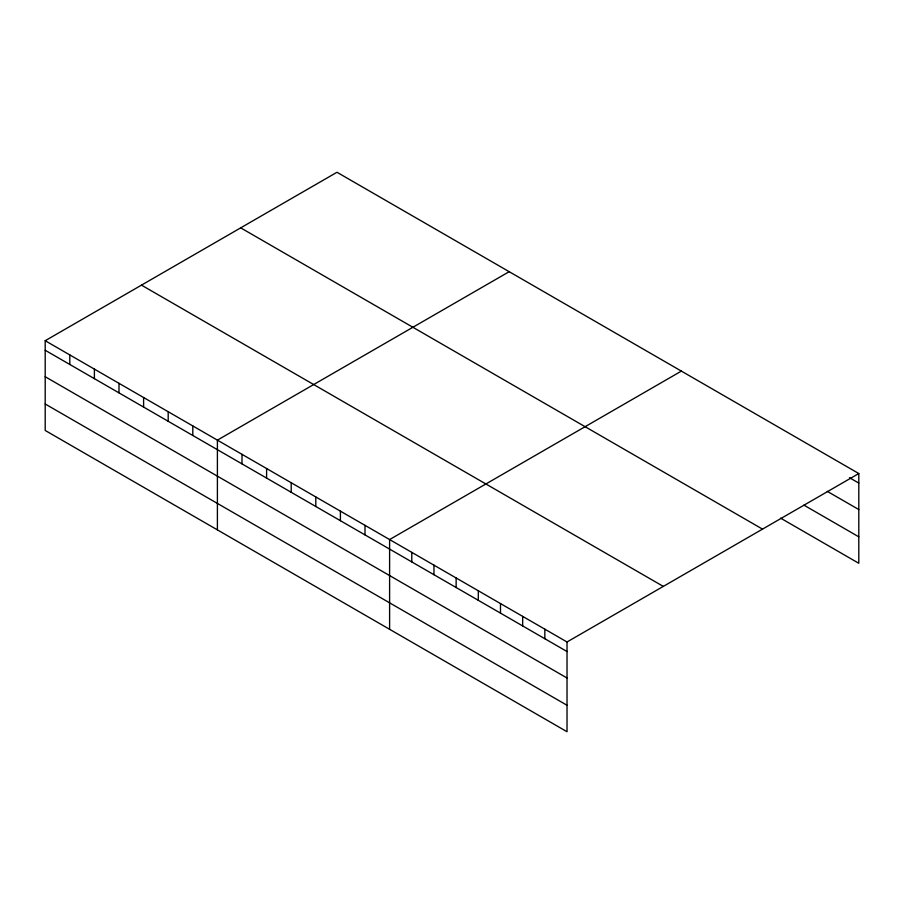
<?xml version="1.0" encoding="UTF-8"?>
<svg xmlns="http://www.w3.org/2000/svg" width="904" height="904" viewBox="0 0 904 904"><rect width="100%" height="100%" fill="white"/><g stroke="black" fill="none" stroke-linecap="round" stroke-linejoin="round"><path stroke-width="1.36" d="M567.023 678L567.023 641.987L45.2 340.718L45.2 430.462L567.023 731.731L567.023 678L45.2 376.731M780.593 518.128L858.8 563.282L858.8 473.538L336.977 172.268L45.2 340.718M509.178 271.686L217.401 440.135L217.401 529.88M681.379 371.103L389.601 539.564L389.601 629.308M567.023 641.987L858.8 473.538M849.466 477.696L858.8 483.086M827.284 491.358L858.8 509.551M803.938 505.144L858.8 536.818M240.69 227.853L762.513 529.122M141.487 285.133L663.31 586.402M45.2 350.266L567.023 651.535M45.2 403.998L567.023 705.267M544.841 629.184L544.841 638.732M522.67 616.381L522.67 625.93M500.488 603.578L500.488 613.127M478.318 590.775L478.318 600.324M456.136 577.972L456.136 587.521M433.954 565.169L433.954 574.718M411.783 552.367L411.783 561.904M365.001 525.36L365.001 534.897M340.401 511.155L340.401 520.704M315.801 496.951L315.801 506.5M291.201 482.747L291.201 492.296M266.601 468.543L266.601 478.092M242.001 454.339L242.001 463.888M192.801 425.931L192.801 435.479M168.2 411.738L168.2 421.275M143.6 397.534L143.6 407.082M119 383.33L119 392.878M94.4 369.126L94.4 378.674M69.8 354.922L69.8 364.47"/></g></svg>
